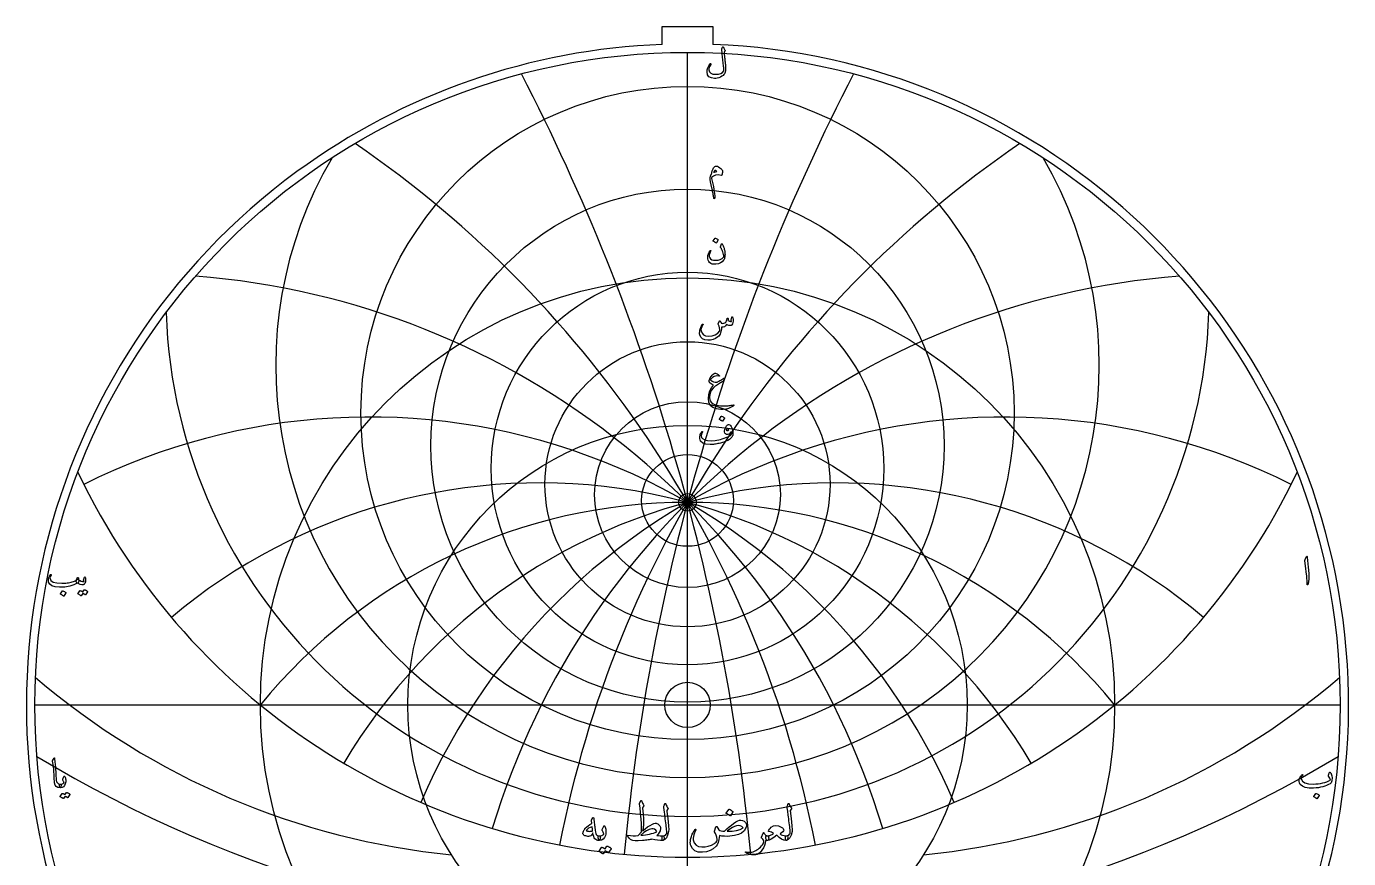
# Model space of a CAD drawing. Header units: millimetres. Extents: x -40.9 to 40.8, y -40.9 to 41.9.
# Drawn here: x -40.9 to 40.8, y -9.5 to 41.9 of the extents above; entities that cross this region are included whole.
import ezdxf

# ---------------------------------------------------------------- set-up
doc = ezdxf.new("R2010")
doc.units = ezdxf.units.MM
for name, color, linetype in [('CUT_INNER', 6, 'Continuous'), ('CUT_OUTER', 1, 'Continuous'), ('ENGRAVE', 7, 'Continuous'), ('ENGRAVE_FINE', 8, 'Continuous'), ('TEXT', 5, 'Continuous')]:
    doc.layers.add(name, color=color, linetype=linetype)

msp = doc.modelspace()

# ---------------------------------------------------------------- linework, layer by layer
at = {"layer": 'CUT_INNER'}
msp.add_circle((0, 0), 1.4, dxfattribs=at)
at = {"layer": 'CUT_OUTER'}
for points in [[(-1.575, 41.93), (1.575, 41.93), (1.575, 40.8195)], [(-1.575, 40.8195), (-1.575, 41.93)]]:
    msp.add_lwpolyline(points, dxfattribs=at)
for centre, radius, start, end in [((-0.0002, -0.0001), 40.85, 126.210603, 87.790069), ((-0.0008, 0.0016), 40.8482, 92.208545, 126.211308)]:
    msp.add_arc(centre, radius, start, end, dxfattribs=at)
at = {"layer": 'ENGRAVE'}
for points in [[(0, -40.325), (0, 40.325)], [(-40.325, 0), (40.325, 0)]]:
    msp.add_lwpolyline(points, dxfattribs=at)
for centre, radius in [((0, 0), 40.325), ((0, 18.0463), 20.1817), ((0, 16.0261), 15.8533), ((0, 0), 26.3963), ((0, 14.6138), 12.1303), ((0, 13.639), 8.8062), ((0, 13), 5.7416), ((0, 0), 17.2788), ((0, 12.6374), 2.8338), ((0, 12.5198), 0.54)]:
    msp.add_circle(centre, radius, dxfattribs=at)
for centre, radius, start, end in [((0, 20.9712), 25.4476, 149.685194, 30.314806), ((0, 25.3501), 32.2381, 181.956942, 358.043058), ((0, 32.3075), 41.7198, 205.445113, 334.554887), ((0, -21.5667), 34.0865, 39.25, 140.75), ((0, -21.5667), 34.0865, 39.25, 140.75), ((-9.9659, 37.1932), 46.6843, 229.493023, 264.319457), ((9.9659, 37.1932), 46.6843, 275.680543, 310.506977)]:
    msp.add_arc(centre, radius, start, end, dxfattribs=at)
at = {"layer": 'ENGRAVE_FINE'}
for centre, radius, start, end in [((-127.2125, -21.5667), 131.7, 5.375449, 27.378073), ((-127.2125, -21.5667), 131.7, 5.375449, 27.378073), ((127.2125, -21.5667), 131.7, 152.621927, 174.624551), ((127.2125, -21.5667), 131.7, 152.621927, 174.624551), ((-59.0395, -21.5667), 68.173, 10.915422, 55.621946), ((-59.0395, -21.5667), 68.173, 10.915422, 55.621946), ((59.0395, -21.5667), 68.173, 124.378054, 169.084578), ((59.0395, -21.5667), 68.173, 124.378054, 169.084578), ((-34.0865, -21.5667), 48.2056, 16.803515, 85.610723), ((-34.0865, -21.5667), 48.2056, 16.803515, 85.610723), ((34.0865, -21.5667), 48.2056, 94.389277, 163.196485), ((34.0865, -21.5667), 48.2056, 94.389277, 163.196485), ((-19.6798, -21.5667), 39.3597, 23.26581, 116.600442), ((-19.6798, -21.5667), 39.3597, 23.26581, 116.600442), ((19.6798, -21.5667), 39.3597, 63.399558, 156.73419), ((19.6798, -21.5667), 39.3597, 63.399558, 156.73419), ((-9.1334, -21.5667), 35.2889, 30.604385, 130.151553), ((-9.1334, -21.5667), 35.2889, 30.604385, 130.151553), ((9.1334, -21.5667), 35.2889, 49.848447, 149.395615), ((9.1334, -21.5667), 35.2889, 49.848447, 149.395615), ((0, 63.1506), 77.5573, 238.780109, 301.219891)]:
    msp.add_arc(centre, radius, start, end, dxfattribs=at)
at = {"layer": 'TEXT'}
for points in [[(2.1688, 40.6534), (2.173, 40.6608), (2.1784, 40.666), (2.185, 40.6692), (2.1928, 40.6702), (2.2006, 40.6689), (2.2071, 40.6648), (2.2125, 40.6581), (2.2167, 40.6487), (2.239, 40.5937), (2.2628, 40.5463), (2.2881, 40.5063), (2.3149, 40.4738), (2.3229, 40.4621), (2.3251, 40.4487), (2.3217, 40.4334), (2.3125, 40.4163), (2.3067, 40.4081), (2.3012, 40.4002), (2.2959, 40.3925), (2.291, 40.3852), (2.2863, 40.3783), (2.282, 40.372), (2.2779, 40.3663), (2.2742, 40.3612), (2.2679, 40.352), (2.2634, 40.3409), (2.2607, 40.328), (2.2598, 40.3133), (2.2627, 40.2719), (2.2664, 40.2268), (2.2711, 40.1779), (2.2766, 40.1253), (2.2829, 40.069), (2.2898, 40.0088), (2.2973, 39.945), (2.3053, 39.8774), (2.3144, 39.81), (2.3224, 39.7466), (2.3294, 39.6872), (2.3353, 39.6319), (2.3403, 39.5805), (2.3446, 39.5328), (2.3481, 39.4889), (2.3509, 39.4487), (2.354, 39.3297), (2.3443, 39.2169), (2.3217, 39.1105), (2.2862, 39.0104), (2.2516, 38.9515), (2.1982, 38.8972), (2.1259, 38.8473), (2.0347, 38.802), (1.9359, 38.7644), (1.8431, 38.7379), (1.7563, 38.7225), (1.6754, 38.7182), (1.473, 38.746), (1.3281, 38.8223), (1.2407, 38.9472), (1.2108, 39.1205), (1.2212, 39.2497), (1.2551, 39.3762), (1.3122, 39.5), (1.3928, 39.6211), (1.3989, 39.6282), (1.4054, 39.6325), (1.4121, 39.6342), (1.4191, 39.6331), (1.4266, 39.6303), (1.4323, 39.6265), (1.4362, 39.6219), (1.4383, 39.6163), (1.4398, 39.6081), (1.4395, 39.6002), (1.4374, 39.5925), (1.4335, 39.5852), (1.3786, 39.4782), (1.3407, 39.387), (1.3199, 39.3117), (1.3161, 39.2523), (1.3561, 39.1243), (1.4425, 39.0349), (1.5753, 38.9842), (1.7545, 38.972), (1.916, 38.9896), (2.0533, 39.0301), (2.1663, 39.0937), (2.255, 39.1804), (2.2532, 39.2223), (2.25, 39.2711), (2.2454, 39.327), (2.2395, 39.39), (2.2321, 39.4601), (2.223, 39.5376), (2.2123, 39.6224), (2.2, 39.7145), (2.1883, 39.8096), (2.1772, 39.9032), (2.1667, 39.9952), (2.1568, 40.0858), (2.1477, 40.1749), (2.1395, 40.2624), (2.1321, 40.3485), (2.1257, 40.4331), (2.1161, 40.5145), (2.1166, 40.5238), (2.1179, 40.5325), (2.1202, 40.5406), (2.1233, 40.5481)], [(1.4898, 32.8246), (1.4963, 32.8629), (1.5039, 32.901), (1.5125, 32.9389), (1.5221, 32.9767), (1.5331, 33.0141), (1.5458, 33.0507), (1.5601, 33.0865), (1.576, 33.1216), (1.6113, 33.1852), (1.6479, 33.2348), (1.6856, 33.2703), (1.7245, 33.2917), (1.7838, 33.302), (1.8491, 33.2899), (1.9203, 33.2553), (1.9976, 33.1983), (2.0188, 33.18), (2.0395, 33.1611), (2.0595, 33.1417), (2.079, 33.1216), (2.098, 33.101), (2.1167, 33.0797), (2.1351, 33.0579), (2.1532, 33.0354), (2.1625, 33.0224), (2.1688, 33.0097), (2.1721, 32.9972), (2.1724, 32.9851), (2.1643, 32.9362), (2.1568, 32.8926), (2.15, 32.8542), (2.1437, 32.821), (2.1381, 32.7936), (2.1335, 32.7722), (2.1297, 32.757), (2.1269, 32.748), (2.1199, 32.7369), (2.1107, 32.73), (2.0995, 32.7273), (2.0862, 32.7288), (1.9007, 32.7549), (1.7395, 32.7396), (1.6025, 32.683), (1.4898, 32.5851), (1.4819, 32.5731), (1.4772, 32.5612), (1.4759, 32.5492), (1.4778, 32.5372), (1.52, 32.3758), (1.5604, 32.2079), (1.5991, 32.0333), (1.6359, 31.8522), (1.6775, 31.6085), (1.6946, 31.433), (1.6871, 31.3259), (1.6551, 31.2869), (1.642, 31.2899), (1.6317, 31.3013), (1.6241, 31.3211), (1.6191, 31.3492), (1.6133, 31.4079), (1.6054, 31.469), (1.5953, 31.5324), (1.5832, 31.5983), (1.5693, 31.6664), (1.5539, 31.7366), (1.5369, 31.8089), (1.5185, 31.8833), (1.457, 32.1329), (1.4161, 32.3306), (1.3959, 32.4766), (1.3964, 32.5707), (1.4032, 32.6145), (1.4116, 32.6549), (1.4218, 32.6918), (1.4335, 32.7252), (1.4465, 32.7552), (1.4602, 32.7818), (1.4746, 32.8049), (1.4898, 32.8246)], [(1.6143, 32.9132), (1.6365, 32.9225), (1.6598, 32.9309), (1.6844, 32.9386), (1.7101, 32.9456), (1.7369, 32.9518), (1.7646, 32.9573), (1.7932, 32.962), (1.8227, 32.9659), (1.7813, 32.9975), (1.7455, 33.018), (1.7154, 33.0275), (1.691, 33.0258), (1.6619, 33.0116), (1.6395, 32.9881), (1.6236, 32.9553), (1.6143, 32.9132)], [(1.703, 28.8487), (1.706, 28.8517), (1.7101, 28.8535), (1.7155, 28.8541), (1.7221, 28.8535), (1.7687, 28.8346), (1.8125, 28.8115), (1.8537, 28.7843), (1.8922, 28.7529), (1.8959, 28.7481), (1.8976, 28.7433), (1.8971, 28.7385), (1.8946, 28.7337), (1.782, 28.5517), (1.7778, 28.5473), (1.7724, 28.5463), (1.7658, 28.5485), (1.758, 28.5541), (1.7513, 28.5589), (1.7407, 28.566), (1.7262, 28.5756), (1.7077, 28.5876), (1.6851, 28.602), (1.6581, 28.6187), (1.6265, 28.6379), (1.5904, 28.6595), (1.5856, 28.663), (1.5832, 28.6666), (1.5832, 28.6702), (1.5856, 28.6738)], [(2.1461, 28.4894), (2.1661, 28.449), (2.1856, 28.4068), (2.2044, 28.3628), (2.2227, 28.3169), (2.2401, 28.269), (2.2562, 28.2187), (2.2712, 28.1661), (2.285, 28.111), (2.2968, 28.0561), (2.3059, 28.0017), (2.3124, 27.9477), (2.3161, 27.8942), (2.3172, 27.841), (2.3155, 27.7879), (2.3112, 27.735), (2.3041, 27.6822), (2.2925, 27.6268), (2.2766, 27.5756), (2.2565, 27.5286), (2.2323, 27.4858), (2.1498, 27.3884), (2.0413, 27.314), (1.9067, 27.2626), (1.7461, 27.2343), (1.6299, 27.2315), (1.5281, 27.2469), (1.4407, 27.2806), (1.3676, 27.3325), (1.3127, 27.3993), (1.2748, 27.4774), (1.254, 27.567), (1.2503, 27.6679), (1.2639, 27.7747), (1.2928, 27.8774), (1.3369, 27.9759), (1.3964, 28.0702), (1.4058, 28.081), (1.4149, 28.087), (1.4238, 28.0882), (1.4323, 28.0846), (1.4402, 28.0771), (1.4425, 28.0667), (1.439, 28.0532), (1.4299, 28.0367), (1.3706, 27.918), (1.3413, 27.811), (1.3419, 27.7156), (1.3724, 27.6319), (1.4283, 27.5649), (1.5072, 27.517), (1.6091, 27.4882), (1.7341, 27.4786), (1.8851, 27.4935), (2.0197, 27.5331), (2.1378, 27.5977), (2.2395, 27.687), (2.2416, 27.6902), (2.2431, 27.6948), (2.244, 27.7009), (2.2443, 27.7086), (2.2408, 27.7686), (2.2281, 27.8385), (2.2061, 27.9183), (2.1748, 28.008), (2.1571, 28.0531), (2.1401, 28.0951), (2.1236, 28.1339), (2.1077, 28.1696), (2.0923, 28.2021), (2.0772, 28.231), (2.0624, 28.2565), (2.0479, 28.2786), (2.041, 28.2902), (2.0371, 28.3008), (2.0362, 28.3105), (2.0383, 28.3193), (2.1101, 28.4966), (2.1169, 28.5069), (2.1251, 28.5092), (2.1348, 28.5033), (2.1461, 28.4894)], [(2.7329, 23.9581), (2.7371, 23.9686), (2.7425, 23.9761), (2.749, 23.9806), (2.7568, 23.9821), (2.7669, 23.9809), (2.7754, 23.9773), (2.7824, 23.9713), (2.788, 23.9629), (2.8016, 23.933), (2.8113, 23.8958), (2.8172, 23.8515), (2.8191, 23.8), (2.8139, 23.7159), (2.7981, 23.636), (2.772, 23.5602), (2.7353, 23.4887), (2.7227, 23.4715), (2.7089, 23.4581), (2.694, 23.4487), (2.6778, 23.4432), (2.6193, 23.4394), (2.5562, 23.4497), (2.4887, 23.4741), (2.4167, 23.5126), (2.3561, 23.4295), (2.2844, 23.3743), (2.2016, 23.3469), (2.1077, 23.3474), (2.1047, 23.2968), (2.1003, 23.2483), (2.0945, 23.2016), (2.0874, 23.1569), (2.0789, 23.1139), (2.0691, 23.0722), (2.058, 23.0319), (2.0455, 22.9929), (2.0164, 22.9225), (1.9772, 22.8575), (1.9278, 22.798), (1.8682, 22.7438), (1.7289, 22.651), (1.5814, 22.5857), (1.4259, 22.548), (1.2622, 22.5378), (1.078, 22.5628), (0.9323, 22.6282), (0.8253, 22.734), (0.7569, 22.8803), (0.7476, 22.933), (0.7461, 22.9953), (0.7524, 23.0671), (0.7665, 23.1486), (0.7891, 23.2378), (0.8209, 23.3306), (0.8621, 23.427), (0.9126, 23.527), (0.9166, 23.5333), (0.9215, 23.5378), (0.9274, 23.5405), (0.9341, 23.5414), (0.9408, 23.5408), (0.9467, 23.539), (0.9516, 23.536), (0.9557, 23.5318), (0.9584, 23.5256), (0.9593, 23.5192), (0.9584, 23.5125), (0.9557, 23.5054), (0.8916, 23.3724), (0.8503, 23.2629), (0.8317, 23.1771), (0.8359, 23.115), (0.8964, 22.978), (0.9916, 22.8785), (1.1215, 22.8164), (1.2862, 22.7917), (1.5164, 22.8063), (1.7113, 22.8647), (1.8709, 22.9668), (1.9952, 23.1126), (1.9947, 23.2087), (1.979, 23.3102), (1.948, 23.4171), (1.9018, 23.5294), (1.8959, 23.5408), (1.8928, 23.5509), (1.8923, 23.5599), (1.8946, 23.5677), (1.9074, 23.5944), (1.9197, 23.6195), (1.9314, 23.6429), (1.9425, 23.6647), (1.953, 23.6845), (1.9628, 23.7021), (1.9721, 23.7175), (1.9808, 23.7306), (1.9857, 23.7361), (1.991, 23.7384), (1.9965, 23.7373), (2.0024, 23.733), (2.0053, 23.7297), (2.0095, 23.7246), (2.0149, 23.7177), (2.0215, 23.709), (2.029, 23.6985), (2.0371, 23.6863), (2.0458, 23.6722), (2.055, 23.6563), (2.0739, 23.6258), (2.0898, 23.6036), (2.1027, 23.5899), (2.1125, 23.5845), (2.1748, 23.5792), (2.2371, 23.5899), (2.2994, 23.6164), (2.3616, 23.6587), (2.3842, 23.6869), (2.4065, 23.733), (2.4285, 23.797), (2.4503, 23.8791), (2.4523, 23.8869), (2.4562, 23.8934), (2.4619, 23.8988), (2.4694, 23.903), (2.4764, 23.9057), (2.4832, 23.9066), (2.4896, 23.9057), (2.4958, 23.903), (2.5049, 23.8881), (2.5083, 23.8599), (2.5061, 23.8186), (2.4982, 23.7641), (2.5465, 23.7345), (2.5982, 23.715), (2.6531, 23.7057), (2.7113, 23.7066), (2.7106, 23.7241), (2.7083, 23.7384), (2.7046, 23.7493), (2.6993, 23.7569), (2.6934, 23.7641), (2.6898, 23.7713), (2.6886, 23.7785), (2.6898, 23.7857)], [(1.6551, 20.4844), (1.6926, 20.4946), (1.7335, 20.494), (1.7777, 20.4826), (1.8251, 20.4605), (1.8493, 20.446), (1.8715, 20.4314), (1.8918, 20.4167), (1.9101, 20.4018), (1.9265, 20.3869), (1.941, 20.3722), (1.9535, 20.3576), (1.964, 20.3431), (1.9711, 20.3291), (1.9682, 20.3204), (1.9555, 20.3171), (1.9329, 20.3192), (1.7896, 20.3288), (1.6569, 20.2976), (1.5345, 20.2258), (1.4227, 20.1132), (1.4196, 20.1059), (1.4197, 20.0982), (1.4232, 20.0903), (1.4299, 20.082), (1.5173, 20.0165), (1.6119, 19.9731), (1.7137, 19.9518), (1.8227, 19.9527), (1.8423, 19.9566), (1.8676, 19.9659), (1.8986, 19.9806), (1.9353, 20.0006), (2.0021, 20.0413), (2.061, 20.0773), (2.1122, 20.1084), (2.1556, 20.1347), (2.1913, 20.1563), (2.2191, 20.1731), (2.2392, 20.185), (2.2515, 20.1922), (2.269, 20.1978), (2.2784, 20.1928), (2.2797, 20.1774), (2.273, 20.1515), (2.2471, 20.0835), (2.2245, 20.0329), (2.2052, 19.9997), (2.1892, 19.9838), (2.1399, 19.9604), (2.0877, 19.9333), (2.0327, 19.9023), (1.9748, 19.8677), (1.9141, 19.8293), (1.8506, 19.7871), (1.7842, 19.7413), (1.7149, 19.6916), (1.576, 19.5684), (1.4706, 19.424), (1.3988, 19.2583), (1.3605, 19.0713), (1.3587, 18.9695), (1.3748, 18.8749), (1.409, 18.7875), (1.461, 18.7072), (1.5911, 18.5997), (1.7826, 18.5264), (2.0354, 18.4872), (2.3497, 18.4821), (2.3982, 18.4851), (2.4505, 18.4893), (2.5066, 18.4947), (2.5664, 18.5012), (2.6298, 18.5092), (2.6967, 18.5186), (2.7669, 18.5295), (2.8407, 18.542), (2.8534, 18.5433), (2.8628, 18.5426), (2.869, 18.5397), (2.8718, 18.5348), (2.86, 18.5105), (2.8125, 18.4737), (2.7294, 18.4243), (2.6107, 18.3623), (2.5386, 18.3283), (2.4754, 18.303), (2.4212, 18.2864), (2.376, 18.2785), (2.2077, 18.2659), (2.055, 18.2641), (1.9179, 18.2731), (1.7964, 18.2929), (1.567, 18.3783), (1.406, 18.515), (1.3131, 18.7029), (1.2886, 18.942), (1.3158, 19.193), (1.3784, 19.4144), (1.4763, 19.6062), (1.6095, 19.7683), (1.523, 19.8069), (1.4527, 19.8461), (1.3985, 19.8859), (1.3605, 19.9264), (1.3501, 19.9427), (1.3431, 19.9605), (1.3393, 19.9798), (1.3389, 20.0006), (1.3471, 20.0566), (1.3599, 20.1096), (1.3771, 20.1596), (1.3988, 20.2066), (1.4561, 20.3012), (1.5179, 20.379), (1.5842, 20.4401), (1.6551, 20.4844)], [(2.5113, 17.3218), (2.5591, 17.3253), (2.6065, 17.3068), (2.6537, 17.2666), (2.7005, 17.2044), (2.7423, 17.1236), (2.7742, 17.0272), (2.7962, 16.9152), (2.8083, 16.7877), (2.8097, 16.7414), (2.8065, 16.6985), (2.7989, 16.6588), (2.7868, 16.6224), (2.744, 16.5498), (2.6802, 16.4805), (2.5955, 16.4145), (2.4898, 16.3518), (2.4301, 16.3227), (2.3685, 16.2952), (2.305, 16.2694), (2.2395, 16.2452), (2.1719, 16.2227), (2.1021, 16.2018), (2.03, 16.1825), (1.9556, 16.1649), (1.881, 16.1492), (1.808, 16.1353), (1.7367, 16.1234), (1.667, 16.1135), (1.5988, 16.1056), (1.532, 16.1), (1.4665, 16.0966), (1.4024, 16.0955), (1.1349, 16.1172), (0.9383, 16.1871), (0.8127, 16.3052), (0.7581, 16.4715), (0.7564, 16.5102), (0.7587, 16.5542), (0.7648, 16.6036), (0.7748, 16.6584), (0.7912, 16.7185), (0.8138, 16.7769), (0.8426, 16.8335), (0.8778, 16.8883), (0.8831, 16.8946), (0.8892, 16.8991), (0.8962, 16.9018), (0.9042, 16.9027), (0.9118, 16.9016), (0.9179, 16.8985), (0.9226, 16.8932), (0.9257, 16.8859), (0.9272, 16.8778), (0.9269, 16.8703), (0.9248, 16.8634), (0.9209, 16.8571), (0.8563, 16.7299), (0.8347, 16.6212), (0.8563, 16.5311), (0.9209, 16.4596), (1.0636, 16.385), (1.2425, 16.341), (1.4576, 16.3275), (1.7089, 16.3446), (1.8192, 16.3605), (1.9296, 16.3817), (2.0402, 16.4084), (2.1509, 16.4404), (2.2616, 16.4778), (2.3721, 16.5206), (2.4825, 16.5688), (2.5928, 16.6224), (2.6514, 16.6561), (2.6958, 16.6925), (2.7257, 16.7316), (2.7413, 16.7733), (2.7329, 16.8021), (2.7197, 16.8284), (2.7017, 16.8524), (2.679, 16.8739), (2.6763, 16.875), (2.673, 16.8733), (2.6691, 16.869), (2.6646, 16.8619), (2.6302, 16.8066), (2.5916, 16.7649), (2.5488, 16.7371), (2.5017, 16.723), (2.4158, 16.7218), (2.3497, 16.747), (2.3032, 16.7985), (2.2766, 16.8763), (2.277, 16.945), (2.3, 17.029), (2.3453, 17.1283), (2.4131, 17.2428), (2.4345, 17.2711), (2.458, 17.2937), (2.4836, 17.3106), (2.5113, 17.3218)], [(2.0874, 17.8344), (2.0904, 17.8374), (2.0946, 17.8392), (2.1, 17.8398), (2.1065, 17.8392), (2.1531, 17.8203), (2.197, 17.7973), (2.2381, 17.77), (2.2766, 17.7386), (2.2803, 17.7338), (2.282, 17.729), (2.2815, 17.7242), (2.279, 17.7194), (2.1664, 17.5374), (2.1622, 17.533), (2.1568, 17.532), (2.1503, 17.5342), (2.1425, 17.5398), (2.1357, 17.5446), (2.1251, 17.5517), (2.1106, 17.5613), (2.0922, 17.5733), (2.0696, 17.5877), (2.0425, 17.6044), (2.0109, 17.6236), (1.9748, 17.6452), (1.97, 17.6488), (1.9676, 17.6523), (1.9676, 17.6559), (1.97, 17.6595)], [(2.5377, 16.9841), (2.5465, 16.9949), (2.5491, 17.0056), (2.5453, 17.0164), (2.5353, 17.0272), (2.4946, 17.0533), (2.4586, 17.0595), (2.4275, 17.0461), (2.4011, 17.0128), (2.3977, 17.0027), (2.397, 16.9937), (2.3989, 16.9859), (2.4035, 16.9793), (2.4371, 16.958), (2.4706, 16.9518), (2.5041, 16.9604), (2.5377, 16.9841)], [(38.2289, 9.132), (38.2533, 9.1793), (38.2729, 9.1959), (38.2878, 9.1818), (38.2978, 9.1371), (38.3566, 8.5112), (38.3916, 8.127), (38.3994, 7.8201), (38.3801, 7.5905), (38.3336, 7.4381), (38.3251, 7.4257), (38.3176, 7.419), (38.3111, 7.418), (38.3055, 7.4228), (38.301, 7.4303), (38.2978, 7.4401), (38.2959, 7.452), (38.2953, 7.4663), (38.2953, 7.5769), (38.2902, 7.6943), (38.28, 7.8183), (38.2646, 7.9491), (38.2613, 7.9833), (38.2512, 8.0756), (38.2345, 8.226), (38.211, 8.4345), (38.1548, 8.897), (38.1535, 8.9216), (38.1548, 8.9442), (38.1586, 8.965), (38.165, 8.9838)], [(-37.654, 7.7575), (-37.6515, 7.7562), (-37.6492, 7.7549), (-37.6471, 7.7537), (-37.6451, 7.7524), (-37.6431, 7.751), (-37.6409, 7.7492), (-37.6386, 7.7471), (-37.6361, 7.7447), (-37.6155, 7.7205), (-37.6074, 7.686), (-37.6117, 7.6413), (-37.6285, 7.5863), (-37.644, 7.553), (-37.6598, 7.532), (-37.6759, 7.5236), (-37.6923, 7.5276), (-37.7006, 7.5316), (-37.7077, 7.5333), (-37.7134, 7.5328), (-37.7179, 7.5301), (-37.9274, 7.4155), (-38.1778, 7.3347), (-38.469, 7.2877), (-38.8011, 7.2746), (-39.0697, 7.2976), (-39.2725, 7.3589), (-39.4095, 7.4586), (-39.4807, 7.5965), (-39.4918, 7.6617), (-39.4941, 7.7268), (-39.4879, 7.792), (-39.4731, 7.8571), (-39.4528, 7.9148), (-39.4277, 7.9676), (-39.3979, 8.0157), (-39.3632, 8.059), (-39.3567, 8.0644), (-39.3498, 8.0679), (-39.3426, 8.0695), (-39.3351, 8.0692), (-39.3281, 8.0662), (-39.3223, 8.0622), (-39.3179, 8.0572), (-39.3147, 8.0513), (-39.3132, 8.0456), (-39.314, 8.0385), (-39.3171, 8.0302), (-39.3223, 8.0207), (-39.3594, 7.9664), (-39.3836, 7.9133), (-39.3951, 7.8616), (-39.3939, 7.8112), (-39.3332, 7.6847), (-39.192, 7.594), (-38.9704, 7.5391), (-38.6683, 7.5199), (-38.5853, 7.5212), (-38.5025, 7.525), (-38.4199, 7.5314), (-38.3374, 7.5403), (-38.2556, 7.5518), (-38.1749, 7.5659), (-38.0953, 7.5825), (-38.0168, 7.6017), (-37.9406, 7.6234), (-37.8782, 7.6451), (-37.8295, 7.6668), (-37.7945, 7.6885), (-37.781, 7.7), (-37.7687, 7.7141), (-37.7574, 7.7307), (-37.7473, 7.7498), (-37.7378, 7.7712), (-37.7284, 7.7945), (-37.7193, 7.8198), (-37.7102, 7.8469), (-37.7067, 7.8552), (-37.7013, 7.8623), (-37.6939, 7.868), (-37.6847, 7.8725), (-37.6748, 7.8749), (-37.6655, 7.8744), (-37.6569, 7.871), (-37.6489, 7.8648), (-37.6425, 7.8562), (-37.6387, 7.8456), (-37.6374, 7.8332), (-37.6387, 7.8188)], [(-37.7307, 7.5531), (-37.7585, 7.5795), (-37.7728, 7.6125), (-37.7738, 7.6523), (-37.7613, 7.6987), (-37.7343, 7.7404), (-37.7096, 7.7658), (-37.6871, 7.7749), (-37.6668, 7.7677), (-37.571, 7.7043), (-37.4752, 7.6598), (-37.3794, 7.6341), (-37.2836, 7.6272), (-37.2802, 7.6278), (-37.2778, 7.6298), (-37.2764, 7.633), (-37.2759, 7.6374), (-37.2783, 7.6459), (-37.2855, 7.6585), (-37.2975, 7.6753), (-37.3142, 7.6962), (-37.3174, 7.7026), (-37.3193, 7.709), (-37.32, 7.7153), (-37.3193, 7.7217), (-37.258, 7.898), (-37.2551, 7.9047), (-37.2516, 7.9095), (-37.2475, 7.9124), (-37.2427, 7.9133), (-37.2379, 7.9125), (-37.2338, 7.9102), (-37.2302, 7.9062), (-37.2274, 7.9006), (-37.2082, 7.8432), (-37.1967, 7.7862), (-37.1929, 7.7296), (-37.1967, 7.6732), (-37.2092, 7.6031), (-37.2261, 7.5461), (-37.2475, 7.5022), (-37.2734, 7.4714), (-37.293, 7.4544), (-37.311, 7.442), (-37.3275, 7.434), (-37.3423, 7.4305), (-37.4279, 7.4286), (-37.5212, 7.4484), (-37.6221, 7.4899), (-37.7307, 7.5531)], [(-38.6223, 7.0473), (-38.6191, 7.0505), (-38.6146, 7.0524), (-38.6089, 7.053), (-38.6019, 7.0524), (-38.5522, 7.0322), (-38.5054, 7.0077), (-38.4615, 6.9786), (-38.4205, 6.9451), (-38.4165, 6.94), (-38.4147, 6.9348), (-38.4152, 6.9297), (-38.4179, 6.9246), (-38.538, 6.7305), (-38.5425, 6.7258), (-38.5482, 6.7247), (-38.5552, 6.7271), (-38.5635, 6.733), (-38.5707, 6.7381), (-38.5821, 6.7458), (-38.5976, 6.756), (-38.6172, 6.7688), (-38.6413, 6.7841), (-38.6702, 6.802), (-38.7039, 6.8224), (-38.7424, 6.8454), (-38.7475, 6.8493), (-38.75, 6.8531), (-38.75, 6.8569), (-38.7475, 6.8608)], [(-37.2759, 7.1188), (-37.2727, 7.122), (-37.2682, 7.1239), (-37.2625, 7.1245), (-37.2555, 7.1239), (-37.2303, 7.1145), (-37.206, 7.1041), (-37.1824, 7.0928), (-37.1597, 7.0805), (-37.1375, 7.0671), (-37.1159, 7.0524), (-37.0948, 7.0364), (-37.0741, 7.0192), (-37.0701, 7.0139), (-37.0683, 7.0083), (-37.0688, 7.0024), (-37.0715, 6.9962), (-37.1942, 6.802), (-37.1975, 6.7994), (-37.2025, 6.7994), (-37.209, 6.802), (-37.2171, 6.8071), (-37.2227, 6.8118), (-37.2318, 6.8183), (-37.2445, 6.8265), (-37.2606, 6.8365), (-37.2804, 6.8484), (-37.304, 6.8624), (-37.3315, 6.8784), (-37.3628, 6.8965), (-37.4599, 6.7458), (-37.4643, 6.7412), (-37.4701, 6.74), (-37.4771, 6.7424), (-37.4854, 6.7483), (-37.4926, 6.7535), (-37.5039, 6.7611), (-37.5194, 6.7713), (-37.5391, 6.7841), (-37.5632, 6.7994), (-37.5921, 6.8173), (-37.6258, 6.8378), (-37.6642, 6.8608), (-37.6682, 6.8646), (-37.67, 6.8684), (-37.6695, 6.8723), (-37.6668, 6.8761), (-37.5416, 7.0626), (-37.5384, 7.0658), (-37.5339, 7.0677), (-37.5282, 7.0683), (-37.5212, 7.0677), (-37.4998, 7.0608), (-37.479, 7.0527), (-37.4589, 7.0435), (-37.4394, 7.0332), (-37.4206, 7.0219), (-37.4024, 7.0099), (-37.3848, 6.997), (-37.3679, 6.9834)], [(-39.1458, -3.2825), (-39.1408, -3.2748), (-39.1362, -3.2697), (-39.1319, -3.2672), (-39.1279, -3.2672), (-39.1218, -3.2705), (-39.1164, -3.2806), (-39.1116, -3.2974), (-39.1074, -3.3208), (-39.0864, -3.5116), (-39.0691, -3.6881), (-39.0557, -3.8502), (-39.0461, -3.9979), (-39.04, -4.1242), (-39.0343, -4.2374), (-39.0291, -4.3375), (-39.0244, -4.4245), (-39.0203, -4.4985), (-39.0171, -4.5593), (-39.0146, -4.607), (-39.0129, -4.6417), (-38.9902, -4.7455), (-38.9401, -4.8218), (-38.8625, -4.8707), (-38.7574, -4.8921), (-38.7282, -4.8997), (-38.7095, -4.9176), (-38.7014, -4.9457), (-38.7038, -4.984), (-38.7158, -5.0444), (-38.7287, -5.0875), (-38.7426, -5.1134), (-38.7574, -5.122), (-38.9053, -5.1025), (-39.0142, -5.0441), (-39.0841, -4.9467), (-39.1151, -4.8103), (-39.12, -4.7451), (-39.1244, -4.6797), (-39.1283, -4.6141), (-39.1317, -4.5484), (-39.1348, -4.4826), (-39.1378, -4.4165), (-39.1406, -4.3504), (-39.1432, -4.284), (-39.148, -4.1575), (-39.1547, -4.0435), (-39.1633, -3.9422), (-39.1739, -3.8535), (-39.1863, -3.7683), (-39.2007, -3.6776), (-39.217, -3.5812), (-39.2352, -3.4792), (-39.2376, -3.4609), (-39.2371, -3.4441), (-39.2338, -3.4289), (-39.2275, -3.4154)], [(-38.6041, -4.5829), (-38.5326, -4.4245), (-38.5221, -4.4071), (-38.5109, -4.4009), (-38.4991, -4.4058), (-38.4866, -4.422), (-38.4636, -4.4703), (-38.4457, -4.5206), (-38.433, -4.5731), (-38.4253, -4.6276), (-38.4229, -4.6846), (-38.4259, -4.7442), (-38.4344, -4.8065), (-38.4483, -4.8716), (-38.4906, -4.9812), (-38.5562, -5.0594), (-38.6452, -5.1063), (-38.7574, -5.122), (-38.7704, -5.1138), (-38.7836, -5.0894), (-38.7972, -5.0487), (-38.8111, -4.9917), (-38.8151, -4.9612), (-38.8143, -4.9361), (-38.8087, -4.9165), (-38.7983, -4.9023), (-38.79, -4.8968), (-38.7804, -4.8933), (-38.7696, -4.8917), (-38.7574, -4.8921), (-38.6867, -4.8898), (-38.6252, -4.8755), (-38.573, -4.8489), (-38.5301, -4.8103), (-38.5281, -4.8073), (-38.5275, -4.8033), (-38.5281, -4.7983), (-38.5301, -4.7924), (-38.5401, -4.7563), (-38.555, -4.7196), (-38.5746, -4.6822), (-38.599, -4.6442), (-38.607, -4.6299), (-38.6105, -4.6149), (-38.6096, -4.5992), (-38.6041, -4.5829)], [(39.7219, -4.1716), (39.7391, -4.1931), (39.7548, -4.2169), (39.7691, -4.243), (39.7819, -4.2712), (39.7933, -4.3016), (39.8033, -4.3338), (39.8119, -4.368), (39.819, -4.4041), (39.8282, -4.4766), (39.8305, -4.5484), (39.8257, -4.6196), (39.8139, -4.6902), (39.796, -4.7531), (39.773, -4.8039), (39.7449, -4.8426), (39.7117, -4.8691), (39.6063, -4.9248), (39.4945, -4.9745), (39.3763, -5.018), (39.2518, -5.0556), (39.1209, -5.0867), (38.9835, -5.1111), (38.8398, -5.1289), (38.6897, -5.1399), (38.4084, -5.137), (38.1775, -5.0977), (37.9971, -5.022), (37.8671, -4.9099), (37.8137, -4.8223), (37.7892, -4.7279), (37.7933, -4.6268), (37.8262, -4.5191), (37.8373, -4.4958), (37.8501, -4.4721), (37.8648, -4.4479), (37.8811, -4.4232), (37.8992, -4.3981), (37.9191, -4.3725), (37.9408, -4.3464), (37.9642, -4.3198), (37.972, -4.3123), (37.9801, -4.3076), (37.9886, -4.3059), (37.9974, -4.307), (38.0033, -4.3092), (38.0082, -4.3134), (38.0122, -4.3195), (38.0153, -4.3274), (38.0167, -4.3349), (38.0159, -4.3421), (38.0129, -4.349), (38.0076, -4.3555), (37.9857, -4.3816), (37.9661, -4.4086), (37.9487, -4.4365), (37.9335, -4.4654), (37.9231, -4.493), (37.9175, -4.5197), (37.9167, -4.5454), (37.9207, -4.5701), (38.0006, -4.7147), (38.1507, -4.8161), (38.371, -4.8743), (38.6616, -4.8895), (38.8214, -4.8834), (38.9736, -4.87), (39.1184, -4.8495), (39.2556, -4.8218), (39.3855, -4.7869), (39.5082, -4.7448), (39.6238, -4.6956), (39.7321, -4.6391), (39.7216, -4.5864), (39.6976, -4.528), (39.6603, -4.4638), (39.6095, -4.3939), (39.6079, -4.3872), (39.6082, -4.3747), (39.6104, -4.3565), (39.6146, -4.3325), (39.6157, -4.3302), (39.6165, -4.3281), (39.617, -4.3263), (39.6171, -4.3249), (39.6254, -4.2923), (39.6376, -4.2559), (39.6535, -4.2157), (39.6733, -4.1716), (39.6821, -4.1582), (39.6931, -4.1537), (39.7064, -4.1582), (39.7219, -4.1716)], [(-38.3768, -5.4107), (-38.3736, -5.4075), (-38.3691, -5.4056), (-38.3634, -5.4049), (-38.3563, -5.4056), (-38.3312, -5.415), (-38.3068, -5.4254), (-38.2833, -5.4367), (-38.2605, -5.449), (-38.2384, -5.4624), (-38.2168, -5.4771), (-38.1956, -5.4931), (-38.1749, -5.5103), (-38.1709, -5.5156), (-38.1692, -5.5212), (-38.1697, -5.5271), (-38.1724, -5.5333), (-38.295, -5.7275), (-38.2984, -5.73), (-38.3033, -5.73), (-38.3099, -5.7275), (-38.318, -5.7224), (-38.3236, -5.7177), (-38.3327, -5.7112), (-38.3453, -5.703), (-38.3614, -5.693), (-38.3812, -5.6811), (-38.4049, -5.6671), (-38.4323, -5.6511), (-38.4636, -5.633), (-38.5607, -5.7837), (-38.5652, -5.7883), (-38.5709, -5.7894), (-38.578, -5.787), (-38.5863, -5.7811), (-38.5934, -5.776), (-38.6048, -5.7684), (-38.6203, -5.7581), (-38.6399, -5.7454), (-38.664, -5.73), (-38.6929, -5.7122), (-38.7266, -5.6917), (-38.7651, -5.6687), (-38.7691, -5.6649), (-38.7708, -5.6611), (-38.7704, -5.6572), (-38.7677, -5.6534), (-38.6425, -5.4669), (-38.6393, -5.4637), (-38.6348, -5.4618), (-38.6291, -5.4611), (-38.622, -5.4618), (-38.6006, -5.4687), (-38.5799, -5.4768), (-38.5598, -5.486), (-38.5403, -5.4963), (-38.5214, -5.5075), (-38.5032, -5.5196), (-38.4857, -5.5324), (-38.4687, -5.5461)], [(38.8302, -5.472), (38.8334, -5.4688), (38.8379, -5.4669), (38.8437, -5.4663), (38.8507, -5.4669), (38.9003, -5.487), (38.9471, -5.5116), (38.991, -5.5407), (39.0321, -5.5742), (39.0361, -5.5793), (39.0378, -5.5844), (39.0374, -5.5895), (39.0346, -5.5946), (38.9146, -5.7888), (38.9101, -5.7934), (38.9043, -5.7946), (38.8973, -5.7922), (38.889, -5.7863), (38.8818, -5.7811), (38.8705, -5.7735), (38.855, -5.7633), (38.8354, -5.7505), (38.8112, -5.7352), (38.7823, -5.7173), (38.7487, -5.6968), (38.7102, -5.6738), (38.7051, -5.67), (38.7025, -5.6662), (38.7025, -5.6623), (38.7051, -5.6585)], [(-2.2115, -8.2928), (-2.2554, -8.308), (-2.3073, -8.3215), (-2.3672, -8.3335), (-2.4351, -8.3439), (-2.5109, -8.3531), (-2.5948, -8.3615), (-2.6866, -8.369), (-2.7864, -8.3758), (-3.0443, -8.387), (-3.2399, -8.3886), (-3.3732, -8.3806), (-3.4442, -8.3631), (-3.5159, -8.3141), (-3.584, -8.2505), (-3.6484, -8.172), (-3.7093, -8.0788), (-3.7155, -8.0639), (-3.7149, -8.0541), (-3.7075, -8.0495), (-3.6933, -8.0501), (-3.5267, -8.0736), (-3.3652, -8.0836), (-3.2089, -8.08), (-3.0578, -8.0629), (-2.8439, -7.8329), (-2.84, -7.773), (-2.8379, -7.7052), (-2.8376, -7.6293), (-2.8391, -7.5455), (-2.8422, -7.4541), (-2.8466, -7.3555), (-2.8525, -7.2497), (-2.8598, -7.1367), (-2.8682, -7.0195), (-2.8774, -6.904), (-2.8874, -6.7903), (-2.8981, -6.6785), (-2.9097, -6.5686), (-2.9221, -6.4609), (-2.9353, -6.3554), (-2.9492, -6.2521), (-2.9716, -6.102), (-2.9619, -6.0755), (-2.952, -6.0501), (-2.942, -6.026), (-2.9317, -6.003), (-2.9214, -5.9813), (-2.9113, -5.9607), (-2.9014, -5.9413), (-2.8918, -5.9232), (-2.8864, -5.9162), (-2.8798, -5.9112), (-2.872, -5.9082), (-2.863, -5.9072), (-2.8524, -5.9096), (-2.8431, -5.9168), (-2.8349, -5.9288), (-2.8279, -5.9455), (-2.8013, -6.0142), (-2.7728, -6.0733), (-2.7423, -6.1228), (-2.7097, -6.1627), (-2.6948, -6.1821), (-2.6882, -6.2018), (-2.69, -6.222), (-2.7001, -6.2425), (-2.7608, -6.3224), (-2.7702, -6.3357), (-2.776, -6.3503), (-2.7782, -6.3661), (-2.7768, -6.3831), (-2.7439, -6.7487), (-2.7217, -7.0313), (-2.7103, -7.2309), (-2.7097, -7.3475), (-2.7122, -7.3862), (-2.7165, -7.4289), (-2.7226, -7.4756), (-2.7305, -7.5263), (-2.7398, -7.581), (-2.75, -7.6397), (-2.7613, -7.7024), (-2.7736, -7.7691), (-2.6237, -7.6481), (-2.471, -7.5407), (-2.3155, -7.4469), (-2.1572, -7.3667), (-2.0734, -7.3325), (-2.0008, -7.3132), (-1.9393, -7.3086), (-1.889, -7.3188), (-1.8249, -7.3523), (-1.7668, -7.4018), (-1.7147, -7.4673), (-1.6686, -7.5487), (-1.6622, -7.5677), (-1.659, -7.5894), (-1.659, -7.614), (-1.6622, -7.6413), (-1.6954, -7.7702), (-1.7469, -7.8824), (-1.8167, -7.9778), (-1.905, -8.0565), (-1.7872, -8.0748), (-1.683, -8.0852), (-1.5924, -8.0876), (-1.5153, -8.082), (-1.4948, -8.0832), (-1.4778, -8.0932), (-1.4644, -8.112), (-1.4547, -8.1395), (-1.4443, -8.196), (-1.4419, -8.2441), (-1.4475, -8.2838), (-1.461, -8.3151), (-1.4776, -8.3389), (-1.4922, -8.3559), (-1.5048, -8.366), (-1.5153, -8.3694), (-1.6762, -8.3742), (-1.8459, -8.3631), (-2.0243, -8.3359), (-2.2115, -8.2928)], [(-1.4674, -6.2617), (-1.4459, -6.2096), (-1.4291, -6.1683), (-1.4171, -6.1377), (-1.41, -6.118), (-1.4044, -6.1054), (-1.3972, -6.0964), (-1.3884, -6.091), (-1.378, -6.0892), (-1.3662, -6.0912), (-1.3565, -6.0972), (-1.3487, -6.1072), (-1.3429, -6.1212), (-1.3163, -6.1896), (-1.2846, -6.2513), (-1.2477, -6.3062), (-1.2056, -6.3543), (-1.1938, -6.3697), (-1.1904, -6.387), (-1.1954, -6.4064), (-1.2088, -6.4278), (-1.279, -6.5268), (-1.2742, -6.5711), (-1.2694, -6.6146), (-1.2646, -6.6573), (-1.2599, -6.6992), (-1.2551, -6.7403), (-1.2503, -6.7806), (-1.2455, -6.8202), (-1.2407, -6.8589), (-1.1966, -7.2174), (-1.1696, -7.4976), (-1.1599, -7.6996), (-1.1672, -7.8233), (-1.2275, -8.0479), (-1.3062, -8.2138), (-1.4032, -8.3209), (-1.5185, -8.3694), (-1.5217, -8.3694), (-1.5249, -8.3694), (-1.5281, -8.3694), (-1.5313, -8.3694), (-1.5503, -8.3515), (-1.5624, -8.3104), (-1.5678, -8.2461), (-1.5664, -8.1587), (-1.5634, -8.1263), (-1.5545, -8.1028), (-1.5395, -8.088), (-1.5185, -8.082), (-1.4375, -8.0659), (-1.37, -8.0365), (-1.3161, -7.994), (-1.2758, -7.9383), (-1.2785, -7.8714), (-1.2834, -7.7954), (-1.2905, -7.7102), (-1.2998, -7.6158), (-1.3111, -7.5126), (-1.3241, -7.401), (-1.339, -7.281), (-1.3557, -7.1527), (-1.371, -7.0266), (-1.3852, -6.9132), (-1.3982, -6.8126), (-1.41, -6.7248), (-1.4201, -6.6497), (-1.4283, -6.5874), (-1.4345, -6.5379), (-1.4387, -6.5012), (-1.4706, -6.3192), (-1.4716, -6.3012), (-1.4714, -6.2856), (-1.47, -6.2725), (-1.4674, -6.2617)], [(2.5437, -6.4501), (2.5477, -6.4461), (2.5532, -6.4437), (2.5604, -6.4429), (2.5692, -6.4437), (2.6313, -6.4689), (2.6898, -6.4996), (2.7447, -6.5359), (2.796, -6.5779), (2.8009, -6.5842), (2.8031, -6.5906), (2.8025, -6.597), (2.7991, -6.6034), (2.649, -6.8461), (2.6435, -6.8519), (2.6363, -6.8533), (2.6275, -6.8503), (2.6171, -6.8429), (2.6081, -6.8365), (2.594, -6.827), (2.5746, -6.8142), (2.55, -6.7982), (2.5199, -6.7791), (2.4838, -6.7567), (2.4417, -6.7311), (2.3936, -6.7024), (2.3872, -6.6976), (2.384, -6.6928), (2.384, -6.688), (2.3872, -6.6832)], [(6.1588, -6.2617), (6.1803, -6.2096), (6.1971, -6.1683), (6.2091, -6.1377), (6.2162, -6.118), (6.2218, -6.1054), (6.229, -6.0964), (6.2378, -6.091), (6.2482, -6.0892), (6.26, -6.0912), (6.2697, -6.0972), (6.2775, -6.1072), (6.2833, -6.1212), (6.3099, -6.1896), (6.3416, -6.2513), (6.3785, -6.3062), (6.4206, -6.3543), (6.4324, -6.3697), (6.4358, -6.387), (6.4308, -6.4064), (6.4174, -6.4278), (6.3472, -6.5268), (6.352, -6.5711), (6.3568, -6.6146), (6.3615, -6.6573), (6.3663, -6.6992), (6.3711, -6.7403), (6.3759, -6.7806), (6.3807, -6.8202), (6.3855, -6.8589), (6.4296, -7.2174), (6.4566, -7.4976), (6.4663, -7.6996), (6.459, -7.8233), (6.3987, -8.0479), (6.32, -8.2138), (6.223, -8.3209), (6.1077, -8.3694), (6.1045, -8.3694), (6.1013, -8.3694), (6.0981, -8.3694), (6.0949, -8.3694), (6.0759, -8.3515), (6.0637, -8.3104), (6.0584, -8.2461), (6.0598, -8.1587), (6.0628, -8.1263), (6.0717, -8.1028), (6.0867, -8.088), (6.1077, -8.082), (6.1887, -8.0659), (6.2562, -8.0365), (6.3101, -7.994), (6.3504, -7.9383), (6.3477, -7.8714), (6.3428, -7.7954), (6.3357, -7.7102), (6.3264, -7.6158), (6.3151, -7.5126), (6.3021, -7.401), (6.2872, -7.281), (6.2705, -7.1527), (6.2552, -7.0266), (6.241, -6.9132), (6.228, -6.8126), (6.2162, -6.7248), (6.2061, -6.6497), (6.1979, -6.5874), (6.1917, -6.5379), (6.1875, -6.5012), (6.1556, -6.3192), (6.1546, -6.3012), (6.1548, -6.2856), (6.1562, -6.2725), (6.1588, -6.2617)], [(-5.849, -6.9675), (-5.8302, -6.9475), (-5.8155, -6.9451), (-5.8047, -6.9603), (-5.7979, -6.993), (-5.7957, -7.0128), (-5.7923, -7.0401), (-5.7877, -7.0751), (-5.7819, -7.1176), (-5.7751, -7.1681), (-5.7675, -7.2269), (-5.7592, -7.2942), (-5.75, -7.3699), (-5.7409, -7.4442), (-5.7328, -7.5108), (-5.7257, -7.5696), (-5.7196, -7.6206), (-5.7146, -7.6636), (-5.7105, -7.6984), (-5.7074, -7.725), (-5.7053, -7.7435), (-5.6889, -7.8599), (-5.6654, -7.9503), (-5.6346, -8.0148), (-5.5967, -8.0533), (-5.5699, -8.0682), (-5.5376, -8.078), (-5.4997, -8.0826), (-5.4562, -8.082), (-5.4304, -8.0862), (-5.4107, -8.0988), (-5.3969, -8.1197), (-5.3891, -8.1491), (-5.3863, -8.1844), (-5.3875, -8.2201), (-5.3927, -8.2563), (-5.4019, -8.2928), (-5.4137, -8.3239), (-5.4266, -8.3471), (-5.4408, -8.3623), (-5.4562, -8.3694), (-5.5398, -8.3686), (-5.6119, -8.3535), (-5.6723, -8.3239), (-5.7212, -8.28), (-5.7624, -8.2155), (-5.7963, -8.1307), (-5.823, -8.0255), (-5.8426, -7.9), (-5.8877, -7.9764), (-5.9336, -8.0365), (-5.9803, -8.0802), (-6.0278, -8.1076), (-6.0663, -8.1173), (-6.1117, -8.1211), (-6.1637, -8.1189), (-6.2226, -8.1108), (-6.2847, -8.0968), (-6.3368, -8.0804), (-6.3789, -8.0617), (-6.411, -8.0405), (-6.437, -8.0144), (-6.4542, -7.987), (-6.4625, -7.9585), (-6.4621, -7.9287), (-6.4548, -7.8916), (-6.4422, -7.8505), (-6.4244, -7.8054), (-6.4015, -7.7563), (-6.3759, -7.707), (-6.3536, -7.6677), (-6.3344, -7.6383), (-6.3184, -7.619), (-6.2298, -7.5399), (-6.1332, -7.4657), (-6.0286, -7.3962), (-5.916, -7.3315), (-5.9202, -7.2703), (-5.9232, -7.2174), (-5.925, -7.1729), (-5.9256, -7.1367), (-5.9238, -7.1064), (-5.9184, -7.0792), (-5.9095, -7.0553), (-5.8969, -7.0345)], [(3.291, -7.1144), (3.4023, -7.1307), (3.4969, -7.183), (3.5748, -7.2713), (3.6359, -7.3954), (3.6426, -7.4429), (3.6375, -7.496), (3.6203, -7.5547), (3.5911, -7.619), (3.5576, -7.6808), (3.5273, -7.7323), (3.5001, -7.7734), (3.4762, -7.8042), (3.3365, -7.9191), (3.1472, -8.0086), (2.9085, -8.0724), (2.6203, -8.1108), (2.4469, -8.1191), (2.281, -8.1156), (2.1227, -8.1), (1.972, -8.0724), (1.9365, -8.3066), (1.8906, -8.4948), (1.8343, -8.6371), (1.7676, -8.7335), (1.5928, -8.8822), (1.394, -8.993), (1.1712, -9.0658), (0.9245, -9.1008), (0.6649, -9.0886), (0.4575, -9.0137), (0.3024, -8.8762), (0.1996, -8.676), (0.1908, -8.645), (0.1836, -8.6125), (0.178, -8.5787), (0.174, -8.5435), (0.1721, -8.5071), (0.1725, -8.4696), (0.1752, -8.4312), (0.1804, -8.3918), (0.1916, -8.322), (0.206, -8.2533), (0.2235, -8.1855), (0.2443, -8.1187), (0.2681, -8.0532), (0.2946, -7.989), (0.3239, -7.9262), (0.3561, -7.8649), (0.3704, -7.8399), (0.3844, -7.8162), (0.3983, -7.7936), (0.412, -7.7722), (0.4252, -7.7521), (0.4379, -7.7331), (0.45, -7.7154), (0.4615, -7.6988), (0.4697, -7.6894), (0.4782, -7.6836), (0.4872, -7.6814), (0.4966, -7.6828), (0.5066, -7.6866), (0.5142, -7.6916), (0.5194, -7.6978), (0.5221, -7.7052), (0.5229, -7.7136), (0.5221, -7.7227), (0.5198, -7.7327), (0.5158, -7.7435), (0.4924, -7.7788), (0.4703, -7.8178), (0.4493, -7.8603), (0.4295, -7.9064), (0.388, -8.0243), (0.3625, -8.1355), (0.3529, -8.2399), (0.3593, -8.3375), (0.419, -8.5229), (0.5277, -8.6577), (0.6856, -8.7417), (0.8926, -8.775), (1.0926, -8.7656), (1.287, -8.7279), (1.4758, -8.6618), (1.659, -8.5674), (1.7143, -8.5281), (1.762, -8.4804), (1.8022, -8.4243), (1.8347, -8.3599), (1.8385, -8.3509), (1.8403, -8.3399), (1.8401, -8.3269), (1.8379, -8.312), (1.8097, -8.169), (1.7732, -8.0437), (1.7283, -7.9359), (1.675, -7.8457), (1.6644, -7.8291), (1.6582, -7.8146), (1.6565, -7.802), (1.659, -7.7914), (1.758, -7.5295), (1.7722, -7.5098), (1.786, -7.5016), (1.7994, -7.505), (1.8123, -7.52), (1.9305, -7.7211), (1.9938, -7.7511), (2.075, -7.7738), (2.1742, -7.7894), (2.2914, -7.7978), (2.4305, -7.6623), (2.57, -7.5367), (2.7099, -7.4212), (2.8502, -7.3156), (2.9844, -7.2275), (3.1025, -7.1647), (3.2047, -7.1269), (3.291, -7.1144)], [(-5.8937, -7.5263), (-6.0095, -7.5661), (-6.1077, -7.615), (-6.1883, -7.673), (-6.2514, -7.7403), (-6.2556, -7.7495), (-6.2554, -7.7579), (-6.2508, -7.7655), (-6.2418, -7.7722), (-6.2085, -7.7865), (-6.1723, -7.7974), (-6.1334, -7.8049), (-6.0917, -7.809), (-6.0472, -7.8097), (-5.9999, -7.807), (-5.9498, -7.8009), (-5.8969, -7.7914), (-5.8887, -7.7888), (-5.8801, -7.7842), (-5.8711, -7.7776), (-5.8618, -7.7691), (-5.8637, -7.7429), (-5.8661, -7.7156), (-5.8692, -7.687), (-5.8729, -7.6573), (-5.8772, -7.6263), (-5.8821, -7.5942), (-5.8876, -7.5609), (-5.8937, -7.5263)], [(-5.2646, -7.6956), (-5.1751, -7.4976), (-5.162, -7.4758), (-5.148, -7.4681), (-5.1332, -7.4742), (-5.1177, -7.4944), (-5.0889, -7.5548), (-5.0666, -7.6178), (-5.0506, -7.6833), (-5.041, -7.7515), (-5.038, -7.8226), (-5.0418, -7.8972), (-5.0524, -7.9751), (-5.0698, -8.0565), (-5.1227, -8.1934), (-5.2047, -8.2912), (-5.3159, -8.3499), (-5.4562, -8.3694), (-5.4723, -8.3593), (-5.4889, -8.3287), (-5.5059, -8.2778), (-5.5232, -8.2066), (-5.5282, -8.1684), (-5.5272, -8.1371), (-5.5202, -8.1126), (-5.5073, -8.0948), (-5.4969, -8.088), (-5.4849, -8.0836), (-5.4713, -8.0816), (-5.4562, -8.082), (-5.3678, -8.0792), (-5.2909, -8.0613), (-5.2256, -8.0281), (-5.172, -7.9798), (-5.1696, -7.976), (-5.1688, -7.971), (-5.1696, -7.9649), (-5.172, -7.9575), (-5.1845, -7.9124), (-5.2031, -7.8665), (-5.2276, -7.8197), (-5.2582, -7.7722), (-5.2682, -7.7543), (-5.2725, -7.7355), (-5.2714, -7.716), (-5.2646, -7.6956)], [(-2.2083, -7.6509), (-2.367, -7.6902), (-2.5333, -7.7698), (-2.7071, -7.8898), (-2.8886, -8.0501), (-2.743, -8.0383), (-2.6031, -8.0221), (-2.4691, -8.0016), (-2.3409, -7.9766), (-2.2186, -7.9475), (-2.1026, -7.9144), (-1.9927, -7.8772), (-1.889, -7.8361), (-1.9545, -7.7443), (-2.0295, -7.6828), (-2.1141, -7.6517), (-2.2083, -7.6509)], [(3.4474, -7.587), (3.3494, -7.5124), (3.247, -7.4673), (3.1403, -7.4517), (3.0291, -7.4657), (2.9085, -7.5082), (2.7704, -7.5782), (2.6147, -7.6758), (2.4415, -7.801), (2.757, -7.802), (3.0299, -7.7667), (3.26, -7.695), (3.4474, -7.587)], [(4.578, -8.1714), (4.677, -7.916), (4.6879, -7.8956), (4.6985, -7.8856), (4.7087, -7.886), (4.7185, -7.8968), (4.7452, -7.9415), (4.7712, -7.9798), (4.7963, -8.0118), (4.8207, -8.0373), (4.8474, -8.0569), (4.8765, -8.0708), (4.9081, -8.0792), (4.942, -8.082), (4.9755, -8.0908), (4.9995, -8.1171), (5.0139, -8.1611), (5.0187, -8.2225), (5.0139, -8.2844), (4.9995, -8.3295), (4.9755, -8.3579), (4.942, -8.3694), (4.9163, -8.3706), (4.8901, -8.371), (4.8636, -8.3706), (4.8366, -8.3694), (4.832, -8.3706), (4.8278, -8.3742), (4.8241, -8.3802), (4.8207, -8.3886), (4.8035, -8.5397), (4.7616, -8.6864), (4.6949, -8.8287), (4.6035, -8.9666), (4.5015, -9.0866), (4.4031, -9.175), (4.3083, -9.2319), (4.2171, -9.2572), (4.1313, -9.2638), (4.0526, -9.2644), (3.9812, -9.259), (3.9169, -9.2477), (3.8855, -9.2389), (3.8518, -9.2285), (3.816, -9.2165), (3.778, -9.203), (3.7379, -9.1874), (3.6961, -9.1694), (3.6525, -9.1491), (3.6071, -9.1263), (3.5957, -9.1211), (3.5872, -9.1151), (3.5814, -9.1083), (3.5784, -9.1008), (3.5764, -9.0906), (3.5768, -9.0824), (3.5796, -9.0762), (3.5848, -9.072), (3.5915, -9.0682), (3.5991, -9.0664), (3.6075, -9.0666), (3.6167, -9.0688), (3.7173, -9.0892), (3.8115, -9.0992), (3.8993, -9.0988), (3.9808, -9.088), (4.0613, -9.0667), (4.14, -9.0381), (4.217, -9.0021), (4.2921, -8.9586), (4.3657, -8.908), (4.4378, -8.8505), (4.5086, -8.7859), (4.578, -8.7143), (4.63, -8.6491), (4.6714, -8.5842), (4.7019, -8.5197), (4.7217, -8.4557), (4.7159, -8.411), (4.6921, -8.3599), (4.6504, -8.3024), (4.5907, -8.2385), (4.5803, -8.2247), (4.5748, -8.209), (4.574, -8.1912), (4.578, -8.1714)], [(6.1077, -8.082), (6.1544, -8.089), (6.1859, -8.11), (6.2023, -8.1449), (6.2035, -8.1938), (6.1879, -8.2694), (6.1667, -8.3239), (6.14, -8.3573), (6.1077, -8.3694), (5.9606, -8.3561), (5.8131, -8.2968), (5.6652, -8.1916), (5.5169, -8.0405), (5.3298, -8.1856), (5.1712, -8.2888), (5.0408, -8.3501), (4.9388, -8.3694), (4.9051, -8.3619), (4.8773, -8.3391), (4.8556, -8.3012), (4.8398, -8.2481), (4.8352, -8.1778), (4.8502, -8.1267), (4.8847, -8.0948), (4.9388, -8.082), (4.988, -8.0772), (5.0366, -8.0692), (5.0846, -8.0581), (5.132, -8.0437), (5.1788, -8.0259), (5.225, -8.0046), (5.2707, -7.9796), (5.3157, -7.9511), (5.2604, -7.906), (5.1935, -7.8696), (5.1151, -7.8421), (5.025, -7.8233), (5.0169, -7.8199), (5.0115, -7.813), (5.0089, -7.8024), (5.0091, -7.7882), (5.0242, -7.7393), (5.057, -7.6852), (5.1073, -7.6259), (5.1751, -7.5615), (5.3167, -7.4766), (5.4666, -7.4457), (5.6248, -7.4687), (5.7915, -7.5455), (5.8622, -7.5946), (5.9113, -7.6429), (5.9388, -7.6904), (5.9448, -7.7371), (5.9272, -7.7874), (5.8841, -7.8425), (5.8155, -7.9024), (5.7212, -7.9671), (5.7885, -8.0173), (5.8753, -8.0533), (5.9817, -8.0748), (6.1077, -8.082)], [(-4.9803, -8.7303), (-4.9763, -8.7263), (-4.9708, -8.7239), (-4.9636, -8.7231), (-4.9548, -8.7239), (-4.9234, -8.7357), (-4.8929, -8.7487), (-4.8635, -8.7628), (-4.835, -8.7782), (-4.8074, -8.795), (-4.7803, -8.8133), (-4.7539, -8.8333), (-4.728, -8.8549), (-4.7231, -8.8614), (-4.7209, -8.8684), (-4.7215, -8.8758), (-4.7249, -8.8836), (-4.8781, -9.1263), (-4.8823, -9.1295), (-4.8885, -9.1295), (-4.8967, -9.1263), (-4.9069, -9.1199), (-4.9139, -9.114), (-4.9253, -9.1059), (-4.941, -9.0957), (-4.9612, -9.0832), (-4.9859, -9.0683), (-5.0155, -9.0509), (-5.0498, -9.0308), (-5.0889, -9.0081), (-5.2103, -9.1966), (-5.2159, -9.2024), (-5.223, -9.2038), (-5.2318, -9.2008), (-5.2422, -9.1934), (-5.2512, -9.187), (-5.2654, -9.1774), (-5.2847, -9.1646), (-5.3093, -9.1487), (-5.3394, -9.1295), (-5.3755, -9.1071), (-5.4177, -9.0816), (-5.4658, -9.0529), (-5.4707, -9.0481), (-5.4729, -9.0433), (-5.4723, -9.0385), (-5.469, -9.0337), (-5.3125, -8.8006), (-5.3085, -8.7966), (-5.3029, -8.7942), (-5.2957, -8.7934), (-5.2869, -8.7942), (-5.2602, -8.8029), (-5.2342, -8.8129), (-5.2091, -8.8244), (-5.1847, -8.8373), (-5.1612, -8.8514), (-5.1384, -8.8664), (-5.1165, -8.8825), (-5.0953, -8.8996)]]:
    msp.add_lwpolyline(points, close=True, dxfattribs=at)

doc.saveas('drawing.dxf')
